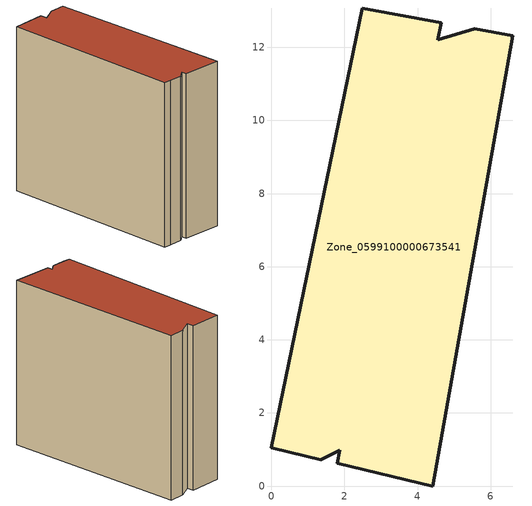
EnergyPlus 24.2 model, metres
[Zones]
Zone_0599100000673541
 floor ground (C_G): 0,1.04 2.49,13.08 4.65,12.68 4.56,12.21 5.56,12.51 6.6,12.32 4.41,0 1.81,0.62 1.88,0.97 1.36,0.72 0.5,0.93 z0
 wall outside (C_F): 1.36,0.72 1.88,0.97 1.81,0.62 4.41,0 6.6,12.32 5.56,12.51 4.56,12.21 4.65,12.68 2.49,13.08 0,1.04 0.5,0.93 1.36,0.72 z0:10.87
 roof outside (C_R): 6.6,12.32 5.56,12.51 4.56,12.21 4.65,12.68 2.49,13.08 0,1.04 0.5,0.93 1.36,0.72 1.88,0.97 1.81,0.62 4.41,0 z10.87
[BUILDING]
Pand.0599100000673541: North Axis=0; Terrain=City; Loads Convergence Tolerance Value=0.04; Temperature Convergence Tolerance Value=0.4; Solar Distribution=FullExterior; Maximum Number of Warmup Days=25; Minimum Number of Warmup Days=1
[Site:Location]
Rotterdam.The.Hague.AP_ZH_NLD Design_Conditions: Latitude=51.96; Longitude=4.45; Time Zone=1; Elevation=-4.5
[SITE:GROUNDTEMPERATURE:BUILDINGSURFACE]
18, 18, 18, 18, 18, 18, 18, 18, 18, 18, 18, 18
[MATERIAL] Thermal Absorptance=0.9; Solar Absorptance=0.7; Visible Absorptance=0.7
Name | Roughness | Thickness | Conductivity | Density | Specific Heat
G.TI.1946 | MediumSmooth | 0.15 | 1 | 540 | 1210
F.TI.1946 | Rough | 0.3 | 0.857143 | 1920 | 840
R.TI.1946 | MediumRough | 0.2 | 0.1 | 1500 | 1000
[CONSTRUCTION]
C_G: G.TI.1946
C_F: F.TI.1946
C_R: R.TI.1946
[ZONE]
Zone_0599100000673541: Type=1; Multiplier=1; Ceiling Height=Autocalculate; Volume=Autocalculate; Floor Area=autocalculate; Part of Total Floor Area=Yes
[ZONEINFILTRATION:DESIGNFLOWRATE]
Infil_Zone_0599100000673541: Zone or ZoneList or Space or SpaceList=Zone_0599100000673541; Schedule=AlwaysOn; Design Flow Rate Calculation Method=Flow/Area; Flow Rate per Floor Area=0.003; Constant Term Coefficient=1; Temperature Term Coefficient=0; Velocity Term Coefficient=0; Velocity Squared Term Coefficient=0
[HVACTEMPLATE:ZONE:IDEALLOADSAIRSYSTEM]
Zone_0599100000673541: Maximum Heating Supply Air Temperature=50; Minimum Cooling Supply Air Temperature=13; Maximum Heating Supply Air Humidity Ratio=0.0156; Minimum Cooling Supply Air Humidity Ratio=0.0077; Heating Limit=NoLimit; Cooling Limit=NoLimit; Dehumidification Control Type=ConstantSensibleHeatRatio; Cooling Sensible Heat Ratio=0.7; Dehumidification Setpoint=60; Humidification Control Type=None; Humidification Setpoint=30; Outdoor Air Method=None; Outdoor Air Flow Rate per Person=0.00944; Outdoor Air Flow Rate per Zone Floor Area=0; Outdoor Air Flow Rate per Zone=0; Demand Controlled Ventilation Type=None; Outdoor Air Economizer Type=NoEconomizer; Heat Recovery Type=None; Sensible Heat Recovery Effectiveness=0.7; Latent Heat Recovery Effectiveness=0.65
[ZONECONTROL:THERMOSTAT]
ThermostatControl_Zone_0599100000673541: Zone or ZoneList=Zone_0599100000673541; Control Type Schedule=DualSetpointControlType; Control 1=Thermostat_Zone_0599100000673541; Temperature Difference Between Cutout And Setpoint=0
[THERMOSTATSETPOINT:DUALSETPOINT]
Thermostat_Zone_0599100000673541: Heating Setpoint Temperature Schedule=HeatingSetpoint_Zone_0599100000673541; Cooling Setpoint Temperature Schedule=CoolingSetpoint_Zone_0599100000673541
[SCHEDULE:COMPACT]
HeatingSetpoint_Zone_0599100000673541: Through: 12/31, For: AllDays, Until: 24:00, 21
CoolingSetpoint_Zone_0599100000673541: Through: 12/31, For: AllDays, Until: 24:00, 24
DualSetpointControlType: Through: 12/31, For: AllDays, Until: 24:00, 4
AlwaysOn: Through: 12/31, For: AllDays, Until: 24:00, 1
